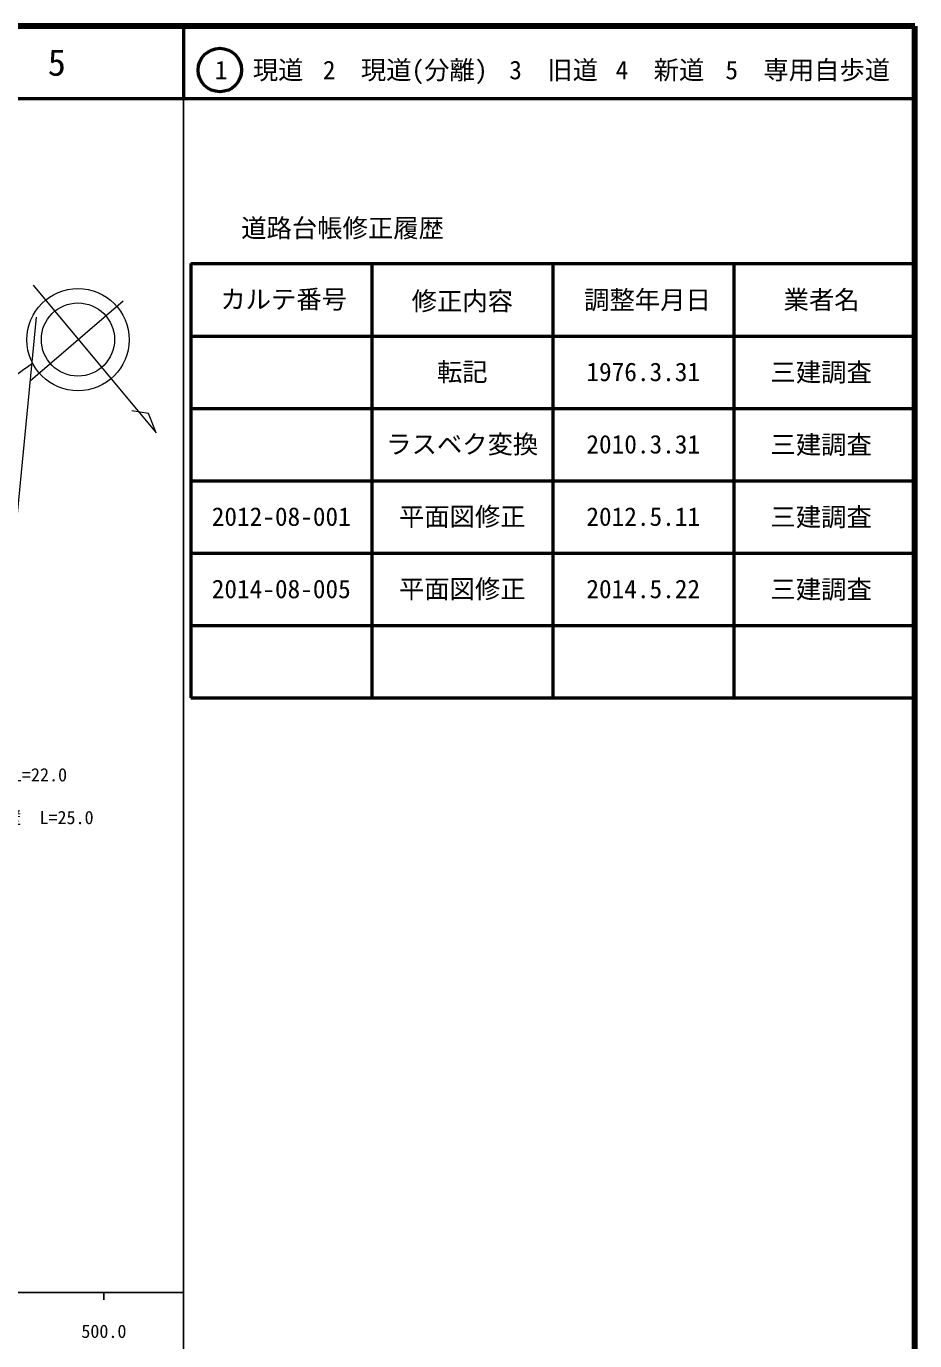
# Model space of a CAD drawing. Units: millimetres, scale not verified. Extents: x 40000 to 680000, y 20000 to 380000.
# Drawn here: x 557283 to 680000, y 198357 to 380000 of the extents above; entities that cross this region are included whole.
import ezdxf
from ezdxf.enums import TextEntityAlignment as Align

# ---------------------------------------------------------------- set-up
doc = ezdxf.new("R2010")
doc.units = ezdxf.units.MM
doc.header["$LTSCALE"] = 1000
for name, color, linetype, lineweight in [('M-BGD', 7, 'Continuous', 13), ('M-BMK-SRVR', 3, 'Continuous', 13), ('M-STR-HTXT', 7, 'Continuous', 13), ('M-TTL', 2, 'Continuous', 140), ('M-TTL-BAND', 7, 'Continuous', 25), ('M-TTL-FRAM', 2, 'Continuous', 50), ('M-TTL-LINE', 7, 'Continuous', 50)]:
    doc.layers.add(name, color=color, linetype=linetype, lineweight=lineweight)
doc.layers.add('M-TTL-TXT', color=7, linetype='Continuous')
doc.styles.add('ＭＳ ゴシック', font='')
doc.styles.get('ＭＳ ゴシック').set_extended_font_data('MS Gothic')

msp = doc.modelspace()

# ---------------------------------------------------------------- linework, layer by layer
at = {"layer": 'M-BGD'}
msp.add_line((570682, 342029), (557844, 330990), dxfattribs=at)
msp.add_lwpolyline([(558253, 344206), (575209, 323827), (574182, 326469), (571870, 326866)], dxfattribs=at)
for centre, radius in [((564424, 336690), 7068), ((564416, 336714), 5056)]:
    msp.add_circle(centre, radius, dxfattribs=at)
msp.add_open_spline([(539824, 336890), (541296, 333748), (541620, 332423), (543661, 330215), (544107, 329733), (544224, 329222), (544851, 329026), (546817, 328410), (548131, 328244), (550120, 328783), (551938, 329275), (552796, 330013), (554417, 330972), (555865, 331828), (556359, 332172), (558004, 333353)], degree=3, knots=[0, 0, 0, 0, 1, 1, 1, 2, 2, 2, 3, 3, 3, 4, 4, 4, 5, 5, 5, 5], dxfattribs=at)
at = {"layer": 'M-BMK-SRVR'}
msp.add_line((558628, 339814), (555402, 306417), dxfattribs=at)
at = {"layer": 'M-TTL'}
for p, q in [((680000, 380000), (40000, 380000)), ((680000, 20000), (680000, 380000))]:
    msp.add_line(p, q, dxfattribs=at)
at = {"layer": 'M-TTL-BAND'}
for p, q in [((579000, 20000), (579000, 370000)), ((40000, 205000), (579000, 205000)), ((568000, 205000), (568000, 204000))]:
    msp.add_line(p, q, dxfattribs=at)
at = {"layer": 'M-TTL-FRAM'}
for p, q in [((580000, 347197), (580000, 287197)), ((580000, 347197), (680000, 347197)), ((580000, 287197), (680000, 287197))]:
    msp.add_line(p, q, dxfattribs=at)
at = {"layer": 'M-TTL-LINE'}
for p, q in [((579000, 380000), (579000, 370000)), ((40000, 370000), (680000, 370000)), ((605000, 347197), (605000, 287197)), ((630000, 347197), (630000, 287197)), ((655000, 347197), (655000, 287197)), ((580000, 337197), (680000, 337197)), ((580000, 327197), (680000, 327197)), ((580000, 317197), (680000, 317197)), ((580000, 307197), (680000, 307197)), ((580000, 297197), (680000, 297197))]:
    msp.add_line(p, q, dxfattribs=at)
msp.add_circle((584031, 373958), 3000, dxfattribs=at)

# ---------------------------------------------------------------- texts
at = {"layer": 'M-STR-HTXT', "style": 'ＭＳ ゴシック'}
for s, p in [('ストンガード\u3000L=22.0', (537932, 275101)), ('コンクリート擁壁\u3000L=25.0', (536594, 269195))]:
    msp.add_text(s, height=1833, dxfattribs=at).set_placement(p, align=Align.BOTTOM_LEFT)
at = {"layer": 'M-TTL-BAND', "style": 'ＭＳ ゴシック'}
msp.add_text('500.0', height=1833, dxfattribs=at).set_placement((568000, 198195), align=Align.BOTTOM_CENTER)
at = {"layer": 'M-TTL-TXT', "style": 'ＭＳ ゴシック'}
for s, height, p in [('5', 3666, (561497, 375000)), ('1\u3000現道', 2566, (589448, 373958)), ('2\u3000現道(分離)', 2566, (609619, 373958)), ('3\u3000旧道', 2566, (630121, 373958)), ('4\u3000新道', 2566, (644824, 373958)), ('5\u3000専用自歩道', 2566, (665228, 373958)), ('道路台帳修正履歴', 2566, (600968, 352113)), ('カルテ番号', 2566, (592839, 342277)), ('修正内容', 2566, (617509, 342023)), ('調整年月日', 2566, (643089, 342197)), ('業者名', 2566, (667134, 342197)), ('転記', 2566, (617500, 332245)), ('1976.3.31', 2566, (642500, 332245)), ('三建調査', 2566, (667077, 332189)), ('ラスベク変換', 2566, (617500, 322245)), ('2010.3.31', 2566, (642500, 322245)), ('三建調査', 2566, (667077, 322189)), ('2012-08-001', 2566, (592500, 312245)), ('平面図修正', 2566, (617500, 312245)), ('2012.5.11', 2566, (642500, 312245)), ('三建調査', 2566, (667077, 312189)), ('2014-08-005', 2566, (592500, 302245)), ('平面図修正', 2566, (617500, 302245)), ('2014.5.22', 2566, (642500, 302245)), ('三建調査', 2566, (667077, 302189))]:
    msp.add_text(s, height=height, dxfattribs=at).set_placement(p, align=Align.MIDDLE_CENTER)

doc.saveas('drawing.dxf')
